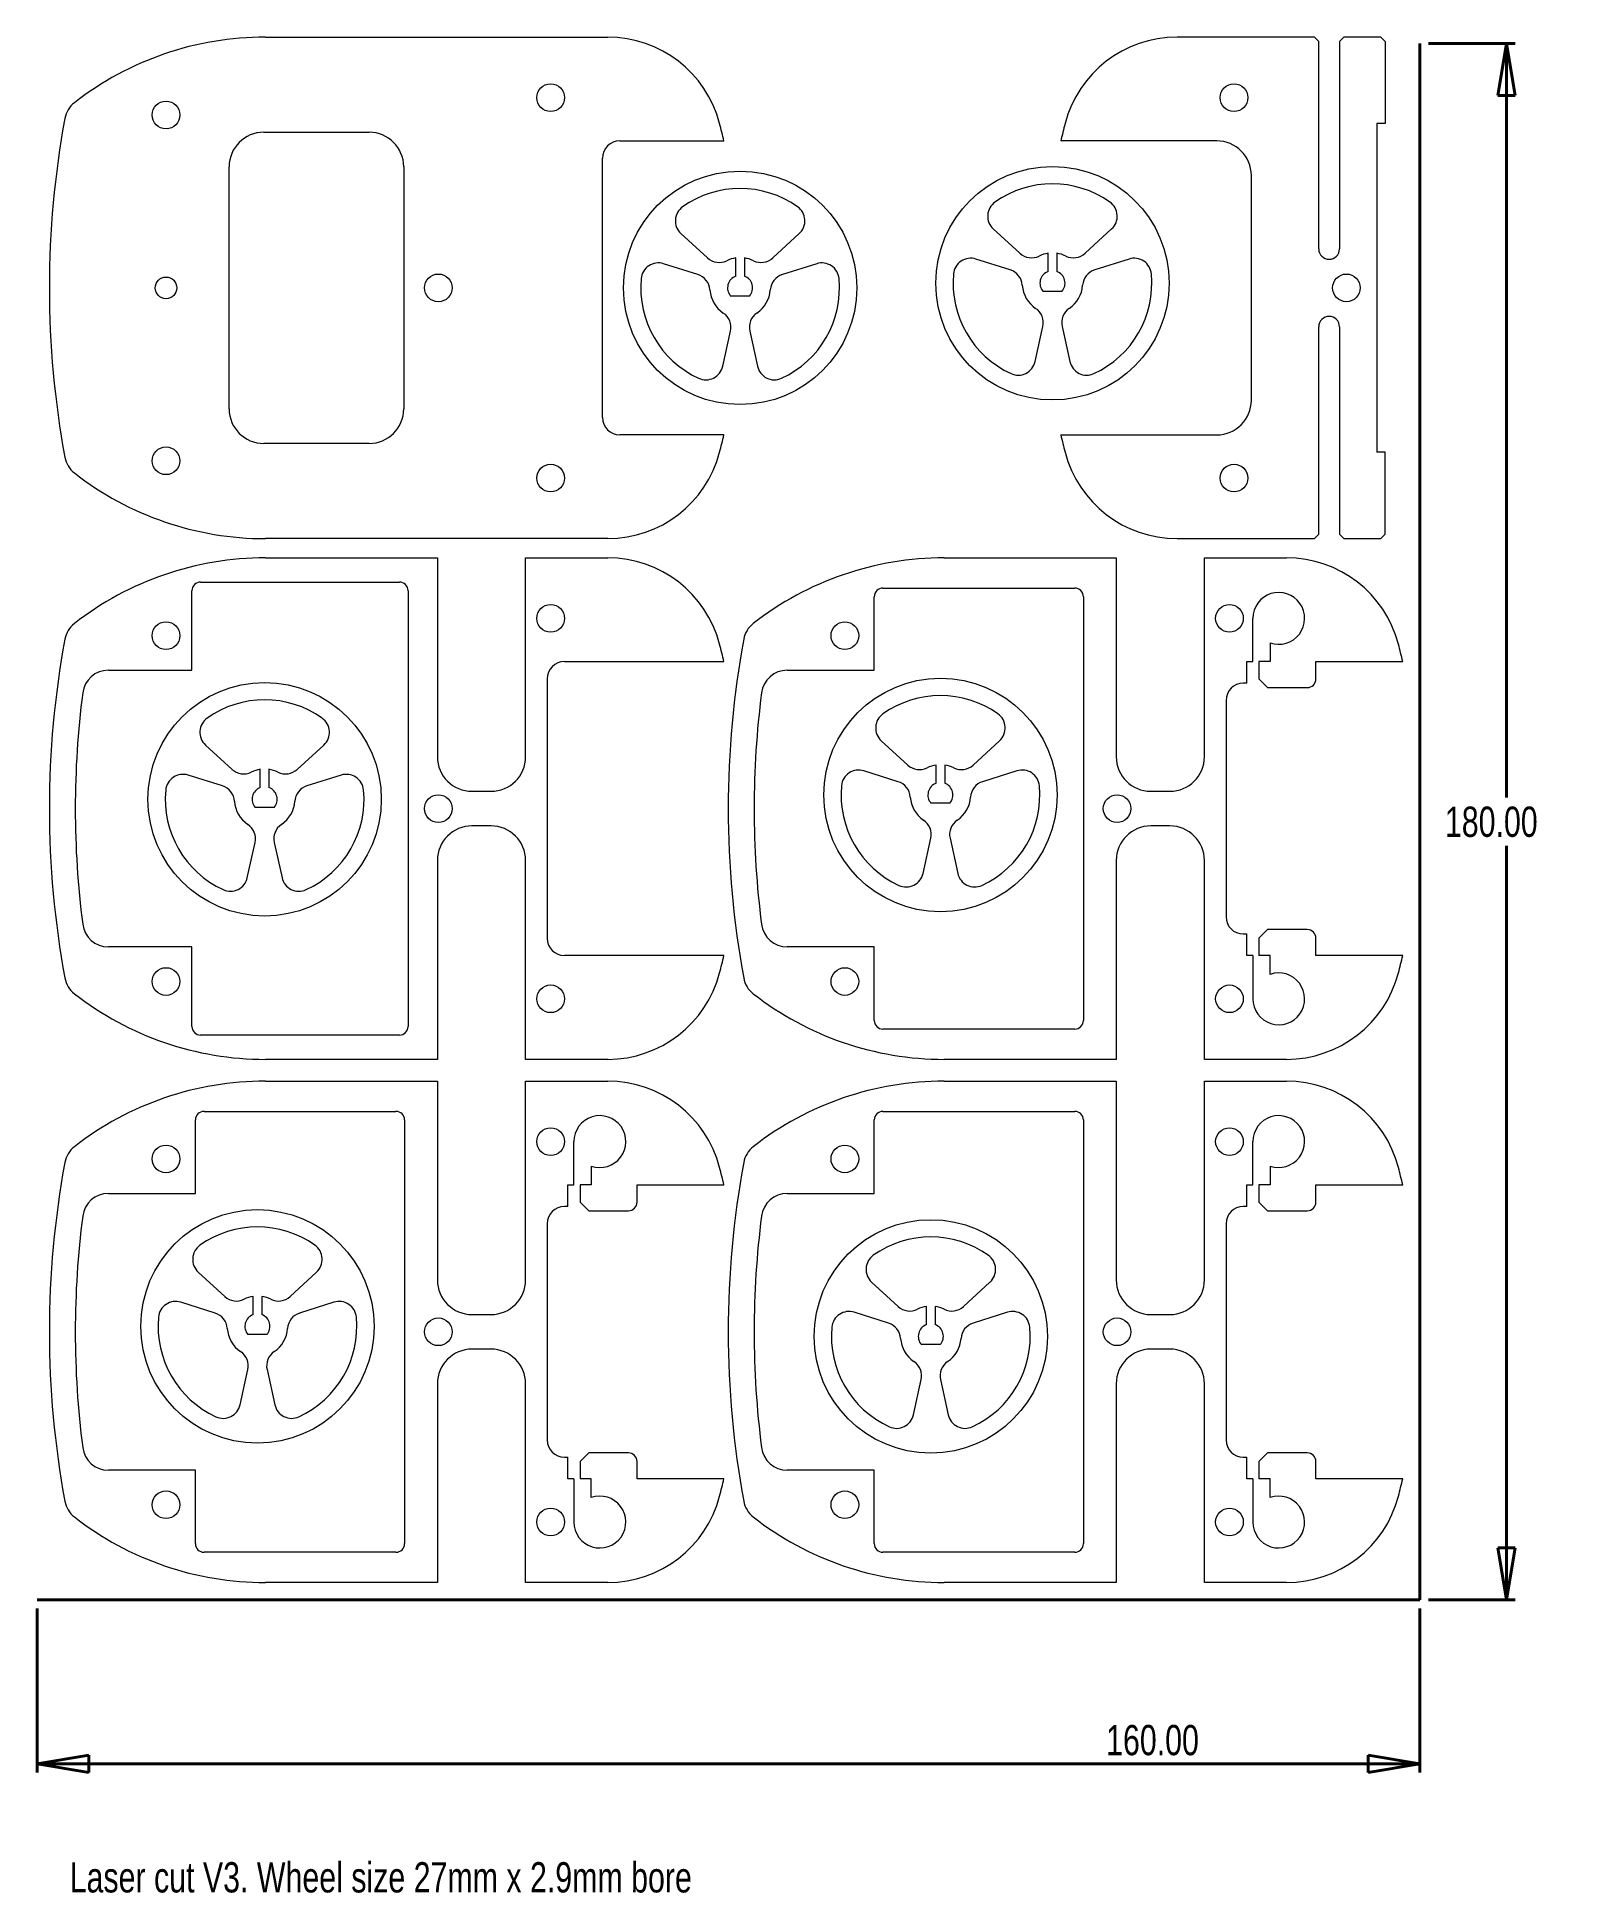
# Model space of a CAD drawing. Header units: millimetres. Extents: x 1 to 179, y 80 to 295.
import ezdxf

# ---------------------------------------------------------------- set-up
doc = ezdxf.new("R2010")
doc.units = ezdxf.units.MM
doc.layers.add('AM_BOR', color=7, linetype='Continuous', lineweight=40)
doc.styles.add('SLDTEXTSTYLE0', font='TXT', dxfattribs={"width": 0.75})
doc.dimstyles.new('SLDDIMSTYLE0', dxfattribs={"dimtxt": 3.5, "dimasz": 6, "dimexe": 0, "dimexo": 0.0625, "dimgap": 0.875, "dimtad": 0, "dimtih": 1, "dimtoh": 1, "dimrnd": 1e-09, "dimzin": 4, "dimdsep": 46, "dimtxsty": 'SLDTEXTSTYLE0', "dimblk1": 'CLOSED', "dimblk2": 'CLOSED', "dimsah": 1, "dimcen": 0.09, "dimadec": 0, "dimazin": 0, "dimtfac": 1, "dimtofl": 0, "dimtmove": 0, "dimatfit": 3, "dimldrblk": 'CLOSED', "dimfxl": 1, "dimtolj": 1, "dimtzin": 12, "dimarcsym": 0})

# ---------------------------------------------------------------- blocks, each defined once
blk = doc.blocks.new('_CLOSED')
at = {"color": 0, "linetype": 'ByBlock', "lineweight": -2}
for p, q in [((-1, 0.166667), (0, 0)), ((-1, 0.166667), (-1, -0.166667)), ((0, 0), (-1, -0.166667)), ((0, 0), (-1, 0))]:
    blk.add_line(p, q, dxfattribs=at)
blk = doc.blocks.new('*D2')
at = {"layer": 'AM_BOR'}
for p, q in [((1.4, 113), (1.4, 94.02)), ((161.4, 113), (161.4, 94.02)), ((1.4, 95.02), (161.4, 95.02))]:
    blk.add_line(p, q, dxfattribs=at)
at = {"layer": 'AM_BOR', "xscale": 6, "yscale": 6, "rotation": 180}
blk.add_blockref('_CLOSED', (1.4, 95.02, 0.1), dxfattribs=at)
at = {"layer": 'AM_BOR', "xscale": 6, "yscale": 6}
blk.add_blockref('_CLOSED', (161.4, 95.02, 0.1), dxfattribs=at)
at = {"layer": 'AM_BOR', "insert": (125.09, 99.53), "char_height": 3.5, "attachment_point": 1, "style": 'SLDTEXTSTYLE0'}
blk.add_mtext('160.00', dxfattribs=at)
blk = doc.blocks.new('*D3')
at = {"layer": 'AM_BOR'}
for p, q in [((162.4, 294), (172.4, 294)), ((171.4, 294), (171.4, 206.78)), ((171.4, 114), (171.4, 201.22)), ((162.4, 114), (172.4, 114))]:
    blk.add_line(p, q, dxfattribs=at)
at = {"layer": 'AM_BOR', "xscale": 6, "yscale": 6}
for p, rotation in [((171.4, 294, 0.1), 90), ((171.4, 114, 0.1), 270)]:
    blk.add_blockref('_CLOSED', p, dxfattribs=dict(at, rotation=rotation))
at = {"layer": 'AM_BOR', "insert": (164.29, 205.74), "char_height": 3.5, "attachment_point": 1, "style": 'SLDTEXTSTYLE0'}
blk.add_mtext('180.00', dxfattribs=at)

msp = doc.modelspace()

# ---------------------------------------------------------------- linework, layer by layer
at = {"color": 7, "linetype": 'Continuous', "lineweight": 15}
for p, q in [((27.82, 294.734), (67.418, 294.734)), ((149.194, 294.734), (133.296, 294.734)), ((149.694, 294.234), (149.194, 294.734)), ((149.694, 270.234), (149.694, 294.234)), ((152.594, 294.734), (152.094, 294.234)), ((152.094, 294.234), (152.094, 270.234)), ((156.894, 294.734), (152.594, 294.734)), ((157.394, 294.234), (156.894, 294.734)), ((157.394, 294.234), (157.394, 284.734)), ((27.62, 283.734), (39.82, 283.734)), ((157.394, 284.734), (156.394, 284.734)), ((156.394, 284.734), (156.394, 246.734)), ((68.82, 282.734), (80.868, 282.734)), ((137.894, 282.734), (119.846, 282.734)), ((23.62, 251.734), (23.62, 279.734)), ((43.82, 279.734), (43.82, 251.734)), ((66.82, 250.734), (66.82, 280.734)), ((141.894, 252.734), (141.894, 278.734)), ((75.896, 272.008), (78.966, 269.195)), ((86.521, 269.195), (89.59, 272.008)), ((112.036, 272.546), (115.105, 269.733)), ((122.66, 269.733), (125.73, 272.546)), ((77.857, 267.274), (73.886, 268.526)), ((82.243, 267.095), (82.243, 269.198)), ((83.243, 269.198), (83.243, 267.095)), ((91.6, 268.526), (87.63, 267.274)), ((113.997, 267.812), (110.026, 269.064)), ((118.383, 267.632), (118.383, 269.735)), ((119.383, 269.735), (119.383, 267.632)), ((127.74, 269.064), (123.769, 267.812)), ((83.839, 264.784), (81.648, 264.784)), ((119.978, 265.321), (117.787, 265.321)), ((80.733, 256.667), (81.634, 260.732)), ((83.852, 260.732), (84.753, 256.667)), ((116.873, 257.204), (117.774, 261.269)), ((119.992, 261.269), (120.893, 257.204)), ((149.694, 237.234), (149.694, 261.234)), ((152.094, 261.234), (152.094, 237.234)), ((39.82, 247.734), (27.62, 247.734)), ((80.868, 248.734), (68.82, 248.734)), ((119.846, 248.734), (137.894, 248.734)), ((157.394, 246.734), (156.394, 246.734)), ((157.394, 237.234), (157.394, 246.734)), ((67.418, 236.734), (27.82, 236.734)), ((133.296, 236.734), (149.194, 236.734)), ((149.194, 236.734), (149.694, 237.234)), ((152.094, 237.234), (152.594, 236.734)), ((152.594, 236.734), (156.894, 236.734)), ((156.894, 236.734), (157.394, 237.234)), ((27.82, 234.51), (47.72, 234.51)), ((47.72, 234.51), (47.72, 211.51)), ((57.92, 211.51), (57.92, 234.51)), ((57.92, 234.51), (67.418, 234.51)), ((106.363, 234.51), (126.263, 234.51)), ((126.263, 234.51), (126.263, 211.51)), ((136.463, 211.51), (136.463, 234.51)), ((136.463, 234.51), (145.96, 234.51)), ((19.32, 221.51), (19.32, 230.71)), ((20.32, 231.71), (43.32, 231.71)), ((44.32, 230.71), (44.32, 180.31)), ((98.263, 221.51), (98.263, 230.01)), ((99.263, 231.01), (121.463, 231.01)), ((122.463, 230.01), (122.463, 181.01)), ((142.063, 222.51), (142.063, 227.51)), ((144.063, 224.681), (144.063, 222.51)), ((9.652, 221.51), (19.32, 221.51)), ((62.42, 222.51), (80.868, 222.51)), ((88.195, 221.51), (98.263, 221.51)), ((141.363, 222.51), (142.063, 222.51)), ((141.363, 220.01), (141.363, 222.51)), ((142.763, 222.51), (142.763, 220.51)), ((144.063, 222.51), (142.763, 222.51)), ((149.363, 222.51), (159.411, 222.51)), ((149.363, 220.51), (149.363, 222.51)), ((60.42, 220.51), (60.42, 190.51)), ((141.363, 220.01), (140.963, 220.01)), ((142.763, 220.51), (143.763, 219.51)), ((143.763, 219.51), (148.363, 219.51)), ((138.963, 218.01), (138.963, 193.01)), ((20.882, 212.862), (23.952, 210.049)), ((31.507, 210.049), (34.577, 212.862)), ((99.073, 213.357), (102.142, 210.544)), ((109.697, 210.544), (112.767, 213.357)), ((105.42, 208.444), (105.42, 210.547)), ((106.42, 210.547), (106.42, 208.444)), ((22.843, 208.129), (18.872, 209.381)), ((27.229, 207.949), (27.229, 210.052)), ((28.229, 210.052), (28.229, 207.949)), ((36.587, 209.381), (32.616, 208.129)), ((101.033, 208.623), (97.063, 209.875)), ((114.777, 209.875), (110.806, 208.623)), ((51.72, 207.51), (53.92, 207.51)), ((107.015, 206.133), (104.824, 206.133)), ((130.263, 207.51), (132.463, 207.51)), ((28.825, 205.638), (26.634, 205.638)), ((53.92, 203.51), (51.72, 203.51)), ((103.91, 198.016), (104.811, 202.081)), ((107.029, 202.081), (107.93, 198.016)), ((132.463, 203.51), (130.263, 203.51)), ((25.719, 197.521), (26.621, 201.586)), ((28.838, 201.586), (29.74, 197.521)), ((47.72, 199.51), (47.72, 176.51)), ((57.92, 176.51), (57.92, 199.51)), ((126.263, 199.51), (126.263, 176.51)), ((136.463, 176.51), (136.463, 199.51)), ((143.763, 191.51), (142.763, 190.51)), ((148.363, 191.51), (143.763, 191.51)), ((19.32, 189.51), (9.652, 189.51)), ((19.32, 180.31), (19.32, 189.51)), ((98.263, 189.51), (88.195, 189.51)), ((98.263, 181.01), (98.263, 189.51)), ((140.963, 191.01), (141.363, 191.01)), ((141.363, 188.51), (141.363, 191.01)), ((142.763, 190.51), (142.763, 188.51)), ((149.363, 188.51), (149.363, 190.51)), ((80.868, 188.51), (62.42, 188.51)), ((142.063, 188.51), (141.363, 188.51)), ((142.063, 188.51), (142.063, 183.51)), ((144.063, 188.51), (142.763, 188.51)), ((144.063, 186.338), (144.063, 188.51)), ((159.411, 188.51), (149.363, 188.51)), ((43.32, 179.31), (20.32, 179.31)), ((121.463, 180.01), (99.263, 180.01)), ((47.72, 176.51), (27.82, 176.51)), ((67.418, 176.51), (57.92, 176.51)), ((126.263, 176.51), (106.363, 176.51)), ((145.96, 176.51), (136.463, 176.51)), ((27.82, 173.997), (47.72, 173.997)), ((47.72, 173.997), (47.72, 150.997)), ((57.92, 150.997), (57.92, 173.997)), ((57.92, 173.997), (67.418, 173.997)), ((106.363, 173.997), (126.263, 173.997)), ((126.263, 173.997), (126.263, 150.997)), ((136.463, 150.997), (136.463, 173.997)), ((136.463, 173.997), (145.96, 173.997)), ((20.72, 170.497), (42.92, 170.497)), ((99.263, 170.497), (121.463, 170.497)), ((19.72, 160.997), (19.72, 169.497)), ((43.92, 169.497), (43.92, 120.497)), ((98.263, 160.997), (98.263, 169.497)), ((122.463, 169.497), (122.463, 120.497)), ((63.52, 161.997), (63.52, 166.997)), ((142.063, 161.997), (142.063, 166.997)), ((65.52, 164.168), (65.52, 161.997)), ((144.063, 164.168), (144.063, 161.997)), ((9.652, 160.997), (19.72, 160.997)), ((62.82, 161.997), (63.52, 161.997)), ((62.82, 159.497), (62.82, 161.997)), ((64.22, 161.997), (64.22, 159.997)), ((65.52, 161.997), (64.22, 161.997)), ((70.82, 161.997), (80.868, 161.997)), ((70.82, 159.997), (70.82, 161.997)), ((88.195, 160.997), (98.263, 160.997)), ((141.363, 161.997), (142.063, 161.997)), ((141.363, 159.497), (141.363, 161.997)), ((142.763, 161.997), (142.763, 159.997)), ((144.063, 161.997), (142.763, 161.997)), ((149.363, 161.997), (159.411, 161.997)), ((149.363, 159.997), (149.363, 161.997)), ((62.82, 159.497), (62.42, 159.497)), ((64.22, 159.997), (65.22, 158.997)), ((65.22, 158.997), (69.82, 158.997)), ((141.363, 159.497), (140.963, 159.497)), ((142.763, 159.997), (143.763, 158.997)), ((143.763, 158.997), (148.363, 158.997)), ((60.42, 157.497), (60.42, 132.497)), ((138.963, 157.497), (138.963, 132.497)), ((20.048, 151.899), (23.117, 149.086)), ((30.672, 149.086), (33.742, 151.899)), ((97.961, 150.741), (101.031, 147.929)), ((108.586, 147.929), (111.655, 150.741)), ((22.009, 147.165), (18.038, 148.417)), ((26.395, 146.986), (26.395, 149.089)), ((27.395, 149.089), (27.395, 146.986)), ((35.752, 148.417), (31.781, 147.165)), ((51.72, 146.997), (53.92, 146.997)), ((99.922, 146.008), (95.951, 147.26)), ((104.308, 145.828), (104.308, 147.931)), ((105.308, 147.931), (105.308, 145.828)), ((113.665, 147.26), (109.694, 146.008)), ((130.263, 146.997), (132.463, 146.997)), ((27.99, 144.675), (25.799, 144.675)), ((53.92, 142.997), (51.72, 142.997)), ((105.904, 143.517), (103.713, 143.517)), ((132.463, 142.997), (130.263, 142.997)), ((24.885, 136.558), (25.786, 140.623)), ((28.004, 140.623), (28.905, 136.558)), ((47.72, 138.997), (47.72, 115.997)), ((57.92, 115.997), (57.92, 138.997)), ((102.798, 135.4), (103.699, 139.465)), ((105.917, 139.465), (106.818, 135.4)), ((126.263, 138.997), (126.263, 115.997)), ((136.463, 115.997), (136.463, 138.997)), ((65.22, 130.997), (64.22, 129.997)), ((69.82, 130.997), (65.22, 130.997)), ((143.763, 130.997), (142.763, 129.997)), ((148.363, 130.997), (143.763, 130.997)), ((19.72, 128.997), (9.652, 128.997)), ((19.72, 120.497), (19.72, 128.997)), ((62.42, 130.497), (62.82, 130.497)), ((62.82, 127.997), (62.82, 130.497)), ((64.22, 129.997), (64.22, 127.997)), ((70.82, 127.997), (70.82, 129.997)), ((98.263, 128.997), (88.195, 128.997)), ((98.263, 120.497), (98.263, 128.997)), ((140.963, 130.497), (141.363, 130.497)), ((141.363, 127.997), (141.363, 130.497)), ((142.763, 129.997), (142.763, 127.997)), ((149.363, 127.997), (149.363, 129.997)), ((63.52, 127.997), (62.82, 127.997)), ((63.52, 127.997), (63.52, 122.997)), ((65.52, 127.997), (64.22, 127.997)), ((65.52, 125.825), (65.52, 127.997)), ((80.868, 127.997), (70.82, 127.997)), ((142.063, 127.997), (141.363, 127.997)), ((142.063, 127.997), (142.063, 122.997)), ((144.063, 127.997), (142.763, 127.997)), ((144.063, 125.825), (144.063, 127.997)), ((159.411, 127.997), (149.363, 127.997)), ((42.92, 119.497), (20.72, 119.497)), ((121.463, 119.497), (99.263, 119.497)), ((47.72, 115.997), (27.82, 115.997)), ((67.418, 115.997), (57.92, 115.997)), ((126.263, 115.997), (106.363, 115.997)), ((145.96, 115.997), (136.463, 115.997))]:
    msp.add_line(p, q, dxfattribs=at)
for centre, radius in [((60.82, 287.734), 1.6), ((139.894, 287.734), 1.6), ((16.32, 285.734), 1.6), ((82.743, 265.734), 13.5), ((118.883, 266.271), 13.5), ((16.32, 265.734), 1.25), ((47.82, 265.734), 1.6), ((152.894, 265.734), 1.6), ((16.32, 245.734), 1.6), ((60.82, 243.734), 1.6), ((139.894, 243.734), 1.6), ((60.82, 227.51), 1.6), ((139.363, 227.51), 1.6), ((16.32, 225.51), 1.6), ((94.863, 225.51), 1.6), ((27.729, 206.588), 13.5), ((105.92, 207.083), 13.5), ((47.82, 205.51), 1.6), ((126.363, 205.51), 1.6), ((16.32, 185.51), 1.6), ((94.863, 185.51), 1.6), ((60.82, 183.51), 1.6), ((139.363, 183.51), 1.6), ((60.82, 166.997), 1.6), ((139.363, 166.997), 1.6), ((16.32, 164.997), 1.6), ((94.863, 164.997), 1.6), ((26.895, 145.625), 13.5), ((104.808, 144.467), 13.5), ((47.82, 144.997), 1.6), ((126.363, 144.997), 1.6), ((16.32, 124.997), 1.6), ((60.82, 122.997), 1.6), ((94.863, 124.997), 1.6), ((139.363, 122.997), 1.6)]:
    msp.add_circle(centre, radius, dxfattribs=at)
for centre, radius, start, end in [((27.82, 258.756), 35.978, 90, 127.90146), ((67.418, 281.341), 13.393, 14.67485, 90), ((133.296, 281.341), 13.393, 90, 165.32515), ((7.562, 284.778), 3, 127.90146, 169.5504), ((110.82, 265.734), 108, 169.5504, 190.4496), ((27.62, 279.734), 4, 90, 180), ((39.82, 279.734), 4, 0, 90), ((7.82, 265.734), 75, 13.1009, 14.67485), ((192.894, 265.734), 75, 165.32515, 166.8991), ((68.82, 280.734), 2, 90, 180), ((137.894, 278.734), 4, 0, 90), ((82.743, 265.734), 11.5, 54.6532, 125.3468), ((118.883, 266.271), 11.5, 54.6532, 125.3468), ((77.247, 273.482), 2, 125.3468, 227.5), ((88.239, 273.482), 2, 312.5, 54.6532), ((113.387, 274.02), 2, 125.3468, 227.5), ((124.379, 274.02), 2, 312.5, 54.6532), ((73.285, 266.619), 2, 72.5, 174.6532), ((80.317, 270.67), 2, 227.5, 296.17631), ((82.743, 265.734), 3.5, 98.21321, 116.17631), ((82.743, 265.734), 3.5, 63.82369, 81.78679), ((85.169, 270.67), 2, 243.82369, 312.5), ((92.202, 266.619), 2, 5.3468, 107.5), ((109.424, 267.157), 2, 72.5, 174.6532), ((116.457, 271.207), 2, 227.5, 296.17631), ((118.883, 266.271), 3.5, 98.21321, 116.17631), ((118.883, 266.271), 3.5, 63.82369, 81.78679), ((121.309, 271.207), 2, 243.82369, 312.5), ((128.342, 267.157), 2, 5.3468, 107.5), ((150.894, 270.234), 1.2, 180, 0), ((82.743, 265.734), 11.5, 174.6532, 245.3468), ((77.255, 265.367), 2, 3.82369, 72.5), ((82.743, 265.734), 1.45, 110.17127, 220.93272), ((82.743, 265.734), 1.45, 319.06728, 69.82873), ((88.231, 265.367), 2, 107.5, 176.17631), ((82.743, 265.734), 11.5, 294.6532, 5.3468), ((118.883, 266.271), 11.5, 174.6532, 245.3468), ((113.395, 265.905), 2, 3.82369, 72.5), ((118.883, 266.271), 1.45, 110.17127, 220.93272), ((118.883, 266.271), 1.45, 319.06728, 69.82873), ((124.371, 265.905), 2, 107.5, 176.17631), ((118.883, 266.271), 11.5, 294.6532, 5.3468), ((82.743, 265.734), 3.5, 183.82369, 236.17631), ((82.743, 265.734), 3.5, 303.82369, 356.17631), ((118.883, 266.271), 3.5, 183.82369, 236.17631), ((118.883, 266.271), 3.5, 303.82369, 356.17631), ((79.682, 261.165), 2, 347.5, 56.17631), ((85.805, 261.165), 2, 123.82369, 192.5), ((115.821, 261.702), 2, 347.5, 56.17631), ((121.944, 261.702), 2, 123.82369, 192.5), ((150.894, 261.234), 1.2, 0, 180), ((78.78, 257.1), 2, 245.3468, 347.5), ((86.706, 257.1), 2, 192.5, 294.6532), ((114.92, 257.637), 2, 245.3468, 347.5), ((122.846, 257.637), 2, 192.5, 294.6532), ((27.62, 251.734), 4, 180, 270), ((39.82, 251.734), 4, 270, 0), ((137.894, 252.734), 4, 270, 0), ((68.82, 250.734), 2, 180, 270), ((7.82, 265.734), 75, 345.32515, 346.8991), ((192.894, 265.734), 75, 193.1009, 194.67485), ((7.562, 246.69), 3, 190.4496, 232.09854), ((67.418, 250.127), 13.393, 270, 345.32515), ((133.296, 250.127), 13.393, 194.67485, 270), ((27.82, 272.712), 35.978, 232.09854, 270), ((27.82, 198.532), 35.978, 90, 127.90146), ((67.418, 221.117), 13.393, 14.67485, 90), ((106.363, 198.532), 35.978, 90, 127.90146), ((145.96, 221.117), 13.393, 14.67485, 90), ((20.32, 230.71), 1, 90, 180), ((43.32, 230.71), 1, 0, 90), ((99.263, 230.01), 1, 90, 180), ((121.463, 230.01), 1, 0, 90), ((145.063, 227.51), 3, 250.52878, 180), ((7.562, 224.554), 3, 127.90146, 169.5504), ((86.104, 224.554), 3, 127.90146, 169.5504), ((110.82, 205.51), 108, 169.5504, 190.4496), ((7.82, 205.51), 75, 13.1009, 14.67485), ((189.363, 205.51), 108, 169.5504, 190.4496), ((86.363, 205.51), 75, 13.1009, 14.67485), ((9.652, 218.51), 3, 90, 172.67768), ((62.42, 220.51), 2, 90, 180), ((88.195, 218.51), 3, 90, 172.67768), ((140.963, 218.01), 2, 90, 180), ((148.363, 220.51), 1, 270, 0), ((110.82, 205.51), 105, 172.67768, 187.32232), ((27.729, 206.588), 11.5, 54.6532, 125.3468), ((189.363, 205.51), 105, 172.67768, 187.32232), ((105.92, 207.083), 11.5, 54.6532, 125.3468), ((22.234, 214.337), 2, 125.3468, 227.5), ((33.225, 214.337), 2, 312.5, 54.6532), ((100.424, 214.831), 2, 125.3468, 227.5), ((111.416, 214.831), 2, 312.5, 54.6532), ((51.72, 211.51), 4, 180, 270), ((53.92, 211.51), 4, 270, 0), ((103.494, 212.018), 2, 227.5, 296.17631), ((105.92, 207.083), 3.5, 98.21321, 116.17631), ((105.92, 207.083), 3.5, 63.82369, 81.78679), ((108.346, 212.018), 2, 243.82369, 312.5), ((130.263, 211.51), 4, 180, 270), ((132.463, 211.51), 4, 270, 0), ((18.271, 207.473), 2, 72.5, 174.6532), ((25.303, 211.524), 2, 227.5, 296.17631), ((27.729, 206.588), 3.5, 98.21321, 116.17631), ((27.729, 206.588), 3.5, 63.82369, 81.78679), ((30.156, 211.524), 2, 243.82369, 312.5), ((37.188, 207.473), 2, 5.3468, 107.5), ((96.461, 207.968), 2, 72.5, 174.6532), ((100.432, 206.716), 2, 3.82369, 72.5), ((105.92, 207.083), 1.45, 110.17127, 220.93272), ((105.92, 207.083), 1.45, 319.06728, 69.82873), ((111.408, 206.716), 2, 107.5, 176.17631), ((115.378, 207.968), 2, 5.3468, 107.5), ((27.729, 206.588), 11.5, 174.6532, 245.3468), ((22.242, 206.221), 2, 3.82369, 72.5), ((27.729, 206.588), 3.5, 183.82369, 236.17631), ((27.729, 206.588), 1.45, 110.17127, 220.93272), ((27.729, 206.588), 1.45, 319.06728, 69.82873), ((27.729, 206.588), 3.5, 303.82369, 356.17631), ((33.217, 206.221), 2, 107.5, 176.17631), ((27.729, 206.588), 11.5, 294.6532, 5.3468), ((105.92, 207.083), 11.5, 174.6532, 245.3468), ((105.92, 207.083), 3.5, 183.82369, 236.17631), ((105.92, 207.083), 3.5, 303.82369, 356.17631), ((105.92, 207.083), 11.5, 294.6532, 5.3468), ((102.858, 202.513), 2, 347.5, 56.17631), ((108.981, 202.513), 2, 123.82369, 192.5), ((24.668, 202.019), 2, 347.5, 56.17631), ((30.791, 202.019), 2, 123.82369, 192.5), ((51.72, 199.51), 4, 90, 180), ((53.92, 199.51), 4, 0, 90), ((130.263, 199.51), 4, 90, 180), ((132.463, 199.51), 4, 0, 90), ((23.767, 197.954), 2, 245.3468, 347.5), ((31.692, 197.954), 2, 192.5, 294.6532), ((101.957, 198.448), 2, 245.3468, 347.5), ((109.882, 198.448), 2, 192.5, 294.6532), ((9.652, 192.51), 3, 187.32232, 270), ((88.195, 192.51), 3, 187.32232, 270), ((140.963, 193.01), 2, 180, 270), ((148.363, 190.51), 1, 0, 90), ((62.42, 190.51), 2, 180, 270), ((7.82, 205.51), 75, 345.32515, 346.8991), ((86.363, 205.51), 75, 345.32515, 346.8991), ((7.562, 186.466), 3, 190.4496, 232.09854), ((67.418, 189.903), 13.393, 270, 345.32515), ((86.104, 186.466), 3, 190.4496, 232.09854), ((145.063, 183.51), 3, 180, 109.47122), ((145.96, 189.903), 13.393, 270, 345.32515), ((27.82, 212.488), 35.978, 232.09854, 270), ((106.363, 212.488), 35.978, 232.09854, 270), ((20.32, 180.31), 1, 180, 270), ((43.32, 180.31), 1, 270, 0), ((99.263, 181.01), 1, 180, 270), ((121.463, 181.01), 1, 270, 0), ((27.82, 138.019), 35.978, 90, 127.90146), ((67.418, 160.604), 13.393, 14.67485, 90), ((106.363, 138.019), 35.978, 90, 127.90146), ((145.96, 160.604), 13.393, 14.67485, 90), ((20.72, 169.497), 1, 90, 180), ((42.92, 169.497), 1, 0, 90), ((66.52, 166.997), 3, 250.52878, 180), ((99.263, 169.497), 1, 90, 180), ((121.463, 169.497), 1, 0, 90), ((145.063, 166.997), 3, 250.52878, 180), ((7.562, 164.04), 3, 127.90146, 169.5504), ((86.104, 164.04), 3, 127.90146, 169.5504), ((110.82, 144.997), 108, 169.5504, 190.4496), ((7.82, 144.997), 75, 13.1009, 14.67485), ((189.363, 144.997), 108, 169.5504, 190.4496), ((86.363, 144.997), 75, 13.1009, 14.67485), ((9.652, 157.997), 3, 90, 172.67768), ((88.195, 157.997), 3, 90, 172.67768), ((62.42, 157.497), 2, 90, 180), ((69.82, 159.997), 1, 270, 0), ((140.963, 157.497), 2, 90, 180), ((148.363, 159.997), 1, 270, 0), ((110.82, 144.997), 105, 172.67768, 187.32232), ((26.895, 145.625), 11.5, 54.6532, 125.3468), ((189.363, 144.997), 105, 172.67768, 187.32232), ((21.399, 153.373), 2, 125.3468, 227.5), ((32.391, 153.373), 2, 312.5, 54.6532), ((104.808, 144.467), 11.5, 54.6532, 125.3468), ((99.312, 152.216), 2, 125.3468, 227.5), ((110.304, 152.216), 2, 312.5, 54.6532), ((51.72, 150.997), 4, 180, 270), ((53.92, 150.997), 4, 270, 0), ((130.263, 150.997), 4, 180, 270), ((132.463, 150.997), 4, 270, 0), ((17.436, 146.51), 2, 72.5, 174.6532), ((24.469, 150.561), 2, 227.5, 296.17631), ((26.895, 145.625), 3.5, 98.21321, 116.17631), ((26.895, 145.625), 3.5, 63.82369, 81.78679), ((29.321, 150.561), 2, 243.82369, 312.5), ((36.354, 146.51), 2, 5.3468, 107.5), ((26.895, 145.625), 11.5, 174.6532, 245.3468), ((21.407, 145.258), 2, 3.82369, 72.5), ((26.895, 145.625), 1.45, 110.17127, 220.93272), ((26.895, 145.625), 1.45, 319.06728, 69.82873), ((32.383, 145.258), 2, 107.5, 176.17631), ((26.895, 145.625), 11.5, 294.6532, 5.3468), ((95.349, 145.352), 2, 72.5, 174.6532), ((99.32, 144.1), 2, 3.82369, 72.5), ((102.382, 149.403), 2, 227.5, 296.17631), ((104.808, 144.467), 3.5, 98.21321, 116.17631), ((104.808, 144.467), 3.5, 63.82369, 81.78679), ((107.234, 149.403), 2, 243.82369, 312.5), ((110.296, 144.1), 2, 107.5, 176.17631), ((114.267, 145.352), 2, 5.3468, 107.5), ((26.895, 145.625), 3.5, 183.82369, 236.17631), ((26.895, 145.625), 3.5, 303.82369, 356.17631), ((104.808, 144.467), 11.5, 174.6532, 245.3468), ((104.808, 144.467), 3.5, 183.82369, 236.17631), ((104.808, 144.467), 1.45, 110.17127, 220.93272), ((104.808, 144.467), 1.45, 319.06728, 69.82873), ((104.808, 144.467), 3.5, 303.82369, 356.17631), ((104.808, 144.467), 11.5, 294.6532, 5.3468), ((23.833, 141.055), 2, 347.5, 56.17631), ((29.956, 141.055), 2, 123.82369, 192.5), ((51.72, 138.997), 4, 90, 180), ((53.92, 138.997), 4, 0, 90), ((130.263, 138.997), 4, 90, 180), ((132.463, 138.997), 4, 0, 90), ((101.747, 139.898), 2, 347.5, 56.17631), ((107.87, 139.898), 2, 123.82369, 192.5), ((22.932, 136.991), 2, 245.3468, 347.5), ((30.858, 136.991), 2, 192.5, 294.6532), ((100.845, 135.833), 2, 245.3468, 347.5), ((108.771, 135.833), 2, 192.5, 294.6532), ((9.652, 131.997), 3, 187.32232, 270), ((62.42, 132.497), 2, 180, 270), ((69.82, 129.997), 1, 0, 90), ((88.195, 131.997), 3, 187.32232, 270), ((140.963, 132.497), 2, 180, 270), ((148.363, 129.997), 1, 0, 90), ((7.82, 144.997), 75, 345.32515, 346.8991), ((86.363, 144.997), 75, 345.32515, 346.8991), ((7.562, 125.953), 3, 190.4496, 232.09854), ((66.52, 122.997), 3, 180, 109.47122), ((67.418, 129.389), 13.393, 270, 345.32515), ((86.104, 125.953), 3, 190.4496, 232.09854), ((145.063, 122.997), 3, 180, 109.47122), ((145.96, 129.389), 13.393, 270, 345.32515), ((27.82, 151.975), 35.978, 232.09854, 270), ((106.363, 151.975), 35.978, 232.09854, 270), ((20.72, 120.497), 1, 180, 270), ((42.92, 120.497), 1, 270, 0), ((99.263, 120.497), 1, 180, 270), ((121.463, 120.497), 1, 270, 0)]:
    msp.add_arc(centre, radius, start, end, dxfattribs=at)
at = {"layer": 'AM_BOR'}
for p, q in [((161.401, 114.002), (161.401, 294.002)), ((1.401, 114.002), (161.401, 114.002))]:
    msp.add_line(p, q, dxfattribs=at)

# ---------------------------------------------------------------- texts
at = {"layer": 'AM_BOR', "insert": (5.172, 83.659), "char_height": 3.5, "attachment_point": 1, "style": 'SLDTEXTSTYLE0'}
msp.add_mtext('Laser cut V3. Wheel size 27mm x 2.9mm bore', dxfattribs=at)

# ---------------------------------------------------------------- dimensions: what is measured, and where the dimension line sits
at = {"layer": 'AM_BOR'}
dim = msp.add_linear_dim(base=(171.401, 294.002), p1=(161.401, 114.002), p2=(161.401, 294.002), angle=90, dimstyle='SLDDIMSTYLE0', dxfattribs=at)
dim.commit()
dim.dimension.update_dxf_attribs({"geometry": '*D3', "text_midpoint": (171.401, 204.002), "dimtype": 160})
dim = msp.add_linear_dim(base=(161.401, 97.798), p1=(1.401, 114.002), p2=(161.401, 114.002), dimstyle='SLDDIMSTYLE0', dxfattribs=at)
dim.commit()
dim.dimension.update_dxf_attribs({"geometry": '*D2', "text_midpoint": (132.206, 97.798), "dimtype": 160})

doc.saveas('drawing.dxf')
